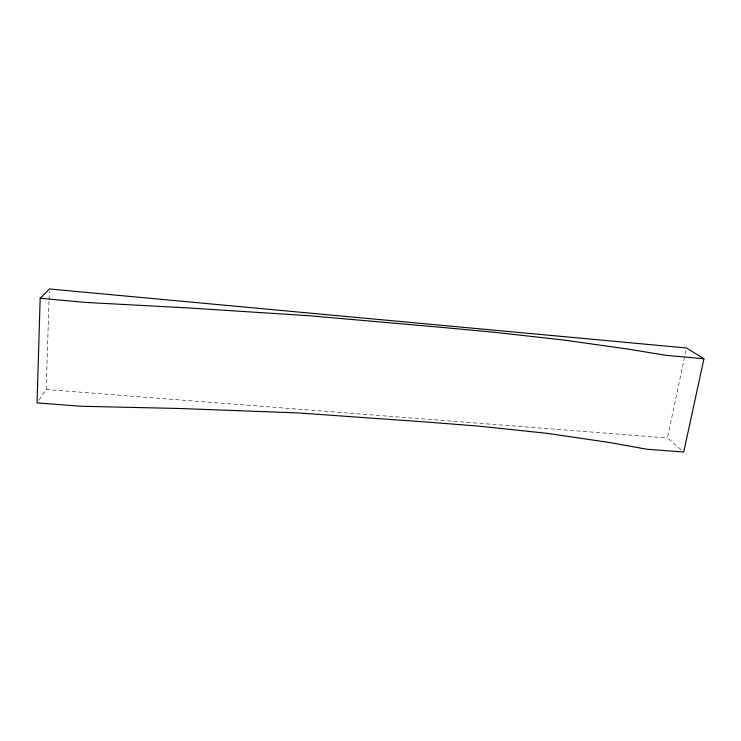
<?xml version="1.0" encoding="UTF-8"?>
<svg xmlns="http://www.w3.org/2000/svg" width="741" height="741" viewBox="0 0 741 741"><rect width="100%" height="100%" fill="white"/><g stroke="black" fill="none" stroke-linecap="round" stroke-linejoin="round"><path stroke-width="0.56" stroke-dasharray="3.71 2.78" d="M38.875 400.233L46.164 389.507L49.045 300.531M49.082 299.373L49.341 291.287M681.127 449.806L667.428 437.959L686.462 347.992M46.164 389.507L667.428 437.959"/><path stroke-width="1.11" d="M40.171 298.271L37.05 402.909L81.371 406.272L180.48 408.513L298.54 412.959L426.307 422.018L478.834 426.14L547.006 433.328L609.361 442.479L646.856 449.222L683.702 452.019L703.95 358.783L686.462 347.992L49.415 288.981L40.171 298.271L85.789 302.43L187.603 307.904L308.719 315.703L439.728 327.189L493.562 332.19L563.493 340.017L627.599 349.03L666.224 355.347L703.95 358.783"/></g></svg>
